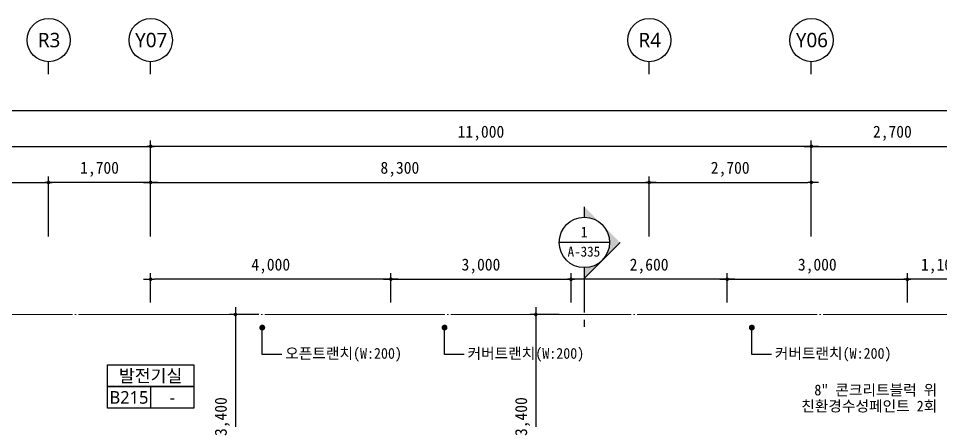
# Model space of a CAD drawing. Header units: inches. Extents: x 2004 to 150234, y 6875187 to 6994525.
# Drawn here: x 76659 to 92011, y 6987829 to 6994525 of the extents above; entities that cross this region are included whole.
import ezdxf
from ezdxf.enums import TextEntityAlignment as Align

# ---------------------------------------------------------------- set-up
doc = ezdxf.new("R2010")
doc.units = ezdxf.units.IN
doc.header["$MEASUREMENT"] = 0
doc.linetypes.add('CEN', pattern=[62, 60, -1, 0, -1])
doc.layers.get('0').update_dxf_attribs({"linetype": 'CONTINUOUS'})
for name, color, linetype, lineweight in [('A-AXIS-BUBL', 7, 'CONTINUOUS', 25), ('A-AXIS-LINE', 1, 'CEN', 15), ('A-DIMS', 7, 'CONTINUOUS', 25), ('A-MKXS-LEAD', 7, 'CONTINUOUS', 25), ('A-MKXS-MAK1', 3, 'CONTINUOUS', 25), ('A-MKXS-TEXT2', 7, 'CONTINUOUS', 25), ('A-MKXX-NAME', 3, 'CONTINUOUS', 25), ('A-MKXX-SYMB', 7, 'CONTINUOUS', 25), ('A-XXXX-TXT2', 3, 'CONTINUOUS', 25)]:
    doc.layers.add(name, color=color, linetype=linetype, lineweight=lineweight)
doc.layers.add('AA-TEX-3', color=3, linetype='CONTINUOUS')
doc.styles.add('HY울릉도L', font='H2GTRE.TTF')
doc.styles.add('돋움체', font='')
doc.styles.add('맑은고딕', font='malgun.ttf')
doc.styles.get('돋움체').set_extended_font_data('DotumChe')
doc.dimstyles.new('CDIM', dxfattribs={"dimtxt": 2, "dimasz": 0.6, "dimexe": 1, "dimexo": 1, "dimgap": 1, "dimtad": 1, "dimdec": 0, "dimrnd": 0.5, "dimzin": 0, "dimdsep": 32, "dimlunit": 6, "dimtxsty": 'HY울릉도L', "dimblk1": '_CIDOT', "dimblk2": '_CIDOT', "dimsah": 1, "dimcen": 4.5, "dimclrd": 2, "dimclre": 2, "dimclrt": 7, "dimadec": 0, "dimazin": 0, "dimtfac": 1, "dimtdec": 0, "dimtix": 1, "dimtmove": 2, "dimatfit": 1, "dimldrblk": '_CIDOT', "dimfxl": 1, "dimtolj": 1, "dimtzin": 0, "dimlwd": -1, "dimarcsym": 0})

# ---------------------------------------------------------------- blocks, each defined once
blk = doc.blocks.new('_CIDOT')
at = {"color": 0, "linetype": 'ByBlock'}
blk.add_line((2, 0), (-1, 0), dxfattribs=at)
at = {"color": 0, "linetype": 'ByBlock', "const_width": 0.5}
blk.add_lwpolyline([(-0.25, 0, 1), (0.25, 0, 1)], format="xyb", close=True, dxfattribs=at)
blk = doc.blocks.new('*D33')
at = {"layer": 'A-DIMS', "lineweight": -2, "transparency": 16777216}
for p, q in [((78859, 6990895), (78859, 6991895)), ((87159, 6990895), (87159, 6991895))]:
    blk.add_line(p, q, dxfattribs=at)
at = {"layer": 'A-DIMS', "transparency": 16777216}
blk.add_line((78919, 6991795), (87099, 6991795), dxfattribs=at)
at = {"layer": 'A-DIMS', "transparency": 16777216, "xscale": 60, "yscale": 60, "zscale": 60, "rotation": 180}
blk.add_blockref('_CIDOT', (78859, 6991795), dxfattribs=at)
at = {"layer": 'A-DIMS', "transparency": 16777216, "xscale": 60, "yscale": 60, "zscale": 60}
blk.add_blockref('_CIDOT', (87159, 6991795), dxfattribs=at)
at = {"layer": 'A-DIMS', "color": 3, "transparency": 16777216, "insert": (83009, 6992014), "char_height": 200, "attachment_point": 5, "style": '돋움체'}
blk.add_mtext('\\A1;8,300', dxfattribs=at)
blk = doc.blocks.new('*D34')
at = {"layer": 'A-DIMS', "lineweight": -2, "transparency": 16777216}
for p, q in [((56109, 6990895), (56109, 6993095)), ((92559, 6990895), (92559, 6993095))]:
    blk.add_line(p, q, dxfattribs=at)
at = {"layer": 'A-DIMS', "transparency": 16777216}
blk.add_line((56169, 6992995), (92499, 6992995), dxfattribs=at)
at = {"layer": 'A-DIMS', "transparency": 16777216, "xscale": 60, "yscale": 60, "zscale": 60, "rotation": 180}
blk.add_blockref('_CIDOT', (56109, 6992995), dxfattribs=at)
at = {"layer": 'A-DIMS', "transparency": 16777216, "xscale": 60, "yscale": 60, "zscale": 60}
blk.add_blockref('_CIDOT', (92559, 6992995), dxfattribs=at)
at = {"layer": 'A-DIMS', "color": 3, "transparency": 16777216, "insert": (74334, 6993214), "char_height": 200, "attachment_point": 5, "style": '돋움체'}
blk.add_mtext('\\A1;36,450', dxfattribs=at)
blk = doc.blocks.new('*D32')
at = {"layer": 'A-DIMS', "lineweight": -2, "transparency": 16777216}
for p, q in [((89859, 6990895), (89859, 6992495)), ((92559, 6990895), (92559, 6992495))]:
    blk.add_line(p, q, dxfattribs=at)
at = {"layer": 'A-DIMS', "transparency": 16777216}
blk.add_line((89919, 6992395), (92499, 6992395), dxfattribs=at)
at = {"layer": 'A-DIMS', "transparency": 16777216, "xscale": 60, "yscale": 60, "zscale": 60, "rotation": 180}
blk.add_blockref('_CIDOT', (89859, 6992395), dxfattribs=at)
at = {"layer": 'A-DIMS', "transparency": 16777216, "xscale": 60, "yscale": 60, "zscale": 60}
blk.add_blockref('_CIDOT', (92559, 6992395), dxfattribs=at)
at = {"layer": 'A-DIMS', "color": 3, "transparency": 16777216, "insert": (91209, 6992614), "char_height": 200, "attachment_point": 5, "style": '돋움체'}
blk.add_mtext('\\A1;2,700', dxfattribs=at)
blk = doc.blocks.new('*D27')
at = {"layer": 'A-DIMS', "lineweight": -2, "transparency": 16777216}
for p, q in [((77159, 6990895), (77159, 6991895)), ((78859, 6990895), (78859, 6991895))]:
    blk.add_line(p, q, dxfattribs=at)
at = {"layer": 'A-DIMS', "transparency": 16777216}
blk.add_line((78799, 6991795), (77219, 6991795), dxfattribs=at)
at = {"layer": 'A-DIMS', "transparency": 16777216, "xscale": 60, "yscale": 60, "zscale": 60, "rotation": 180}
blk.add_blockref('_CIDOT', (77159, 6991795), dxfattribs=at)
at = {"layer": 'A-DIMS', "transparency": 16777216, "xscale": 60, "yscale": 60, "zscale": 60}
blk.add_blockref('_CIDOT', (78859, 6991795), dxfattribs=at)
at = {"layer": 'A-DIMS', "color": 3, "transparency": 16777216, "insert": (78009, 6992014), "char_height": 200, "attachment_point": 5, "style": '돋움체'}
blk.add_mtext('\\A1;1,700', dxfattribs=at)
blk = doc.blocks.new('*D28')
at = {"layer": 'A-DIMS', "lineweight": -2, "transparency": 16777216}
for p, q in [((78859, 6990895), (78859, 6992495)), ((89859, 6990895), (89859, 6992495))]:
    blk.add_line(p, q, dxfattribs=at)
at = {"layer": 'A-DIMS', "transparency": 16777216}
blk.add_line((89799, 6992395), (78919, 6992395), dxfattribs=at)
at = {"layer": 'A-DIMS', "transparency": 16777216, "xscale": 60, "yscale": 60, "zscale": 60, "rotation": 180}
blk.add_blockref('_CIDOT', (78859, 6992395), dxfattribs=at)
at = {"layer": 'A-DIMS', "transparency": 16777216, "xscale": 60, "yscale": 60, "zscale": 60}
blk.add_blockref('_CIDOT', (89859, 6992395), dxfattribs=at)
at = {"layer": 'A-DIMS', "color": 3, "transparency": 16777216, "insert": (84359, 6992614), "char_height": 200, "attachment_point": 5, "style": '돋움체'}
blk.add_mtext('\\A1;11,000', dxfattribs=at)
blk = doc.blocks.new('*D29')
at = {"layer": 'A-DIMS', "lineweight": -2, "transparency": 16777216}
for p, q in [((67859, 6990895), (67859, 6991895)), ((77159, 6990895), (77159, 6991895))]:
    blk.add_line(p, q, dxfattribs=at)
at = {"layer": 'A-DIMS', "transparency": 16777216}
blk.add_line((67919, 6991795), (77099, 6991795), dxfattribs=at)
at = {"layer": 'A-DIMS', "transparency": 16777216, "xscale": 60, "yscale": 60, "zscale": 60, "rotation": 180}
blk.add_blockref('_CIDOT', (67859, 6991795), dxfattribs=at)
at = {"layer": 'A-DIMS', "transparency": 16777216, "xscale": 60, "yscale": 60, "zscale": 60}
blk.add_blockref('_CIDOT', (77159, 6991795), dxfattribs=at)
at = {"layer": 'A-DIMS', "color": 3, "transparency": 16777216, "insert": (72509, 6992014), "char_height": 200, "attachment_point": 5, "style": '돋움체'}
blk.add_mtext('\\A1;9,300', dxfattribs=at)
blk = doc.blocks.new('*D30')
at = {"layer": 'A-DIMS', "lineweight": -2, "transparency": 16777216}
for p, q in [((87159, 6990895), (87159, 6991895)), ((89859, 6990895), (89859, 6991895))]:
    blk.add_line(p, q, dxfattribs=at)
at = {"layer": 'A-DIMS', "transparency": 16777216}
blk.add_line((87219, 6991795), (89799, 6991795), dxfattribs=at)
at = {"layer": 'A-DIMS', "transparency": 16777216, "xscale": 60, "yscale": 60, "zscale": 60, "rotation": 180}
blk.add_blockref('_CIDOT', (87159, 6991795), dxfattribs=at)
at = {"layer": 'A-DIMS', "transparency": 16777216, "xscale": 60, "yscale": 60, "zscale": 60}
blk.add_blockref('_CIDOT', (89859, 6991795), dxfattribs=at)
at = {"layer": 'A-DIMS', "color": 3, "transparency": 16777216, "insert": (88509, 6992014), "char_height": 200, "attachment_point": 5, "style": '돋움체'}
blk.add_mtext('\\A1;2,700', dxfattribs=at)
blk = doc.blocks.new('*D57')
at = {"layer": 'A-DIMS', "lineweight": -2, "transparency": 16777216}
for p, q in [((85659, 6989595), (85172, 6989595)), ((85659, 6986195), (85172, 6986195))]:
    blk.add_line(p, q, dxfattribs=at)
at = {"layer": 'A-DIMS', "transparency": 16777216}
blk.add_line((85272, 6989535), (85272, 6986255), dxfattribs=at)
at = {"layer": 'A-DIMS', "transparency": 16777216, "xscale": 60, "yscale": 60, "zscale": 60}
for p, rotation in [((85272, 6989595), 90), ((85272, 6986195), 270)]:
    blk.add_blockref('_CIDOT', p, dxfattribs=dict(at, rotation=rotation))
at = {"layer": 'A-DIMS', "color": 3, "transparency": 16777216, "insert": (85053, 6987895), "char_height": 200, "attachment_point": 5, "rotation": 90, "style": '돋움체'}
blk.add_mtext('\\A1;3,400', dxfattribs=at)
blk = doc.blocks.new('*D60')
at = {"layer": 'A-DIMS', "lineweight": -2, "transparency": 16777216}
for p, q in [((80659, 6989595), (80172, 6989595)), ((80659, 6986195), (80172, 6986195))]:
    blk.add_line(p, q, dxfattribs=at)
at = {"layer": 'A-DIMS', "transparency": 16777216}
blk.add_line((80272, 6989535), (80272, 6986255), dxfattribs=at)
at = {"layer": 'A-DIMS', "transparency": 16777216, "xscale": 60, "yscale": 60, "zscale": 60}
for p, rotation in [((80272, 6989595), 90), ((80272, 6986195), 270)]:
    blk.add_blockref('_CIDOT', p, dxfattribs=dict(at, rotation=rotation))
at = {"layer": 'A-DIMS', "color": 3, "transparency": 16777216, "insert": (80053, 6987895), "char_height": 200, "attachment_point": 5, "rotation": 90, "style": '돋움체'}
blk.add_mtext('\\A1;3,400', dxfattribs=at)
blk = doc.blocks.new('*D68')
at = {"layer": 'A-DIMS', "lineweight": -2, "transparency": 16777216}
for p, q in [((82859, 6989795), (82859, 6990282)), ((85859, 6989795), (85859, 6990282))]:
    blk.add_line(p, q, dxfattribs=at)
at = {"layer": 'A-DIMS', "transparency": 16777216}
blk.add_line((82919, 6990182), (85799, 6990182), dxfattribs=at)
at = {"layer": 'A-DIMS', "transparency": 16777216, "xscale": 60, "yscale": 60, "zscale": 60, "rotation": 180}
blk.add_blockref('_CIDOT', (82859, 6990182), dxfattribs=at)
at = {"layer": 'A-DIMS', "transparency": 16777216, "xscale": 60, "yscale": 60, "zscale": 60}
blk.add_blockref('_CIDOT', (85859, 6990182), dxfattribs=at)
at = {"layer": 'A-DIMS', "color": 3, "transparency": 16777216, "insert": (84359, 6990401), "char_height": 200, "attachment_point": 5, "style": '돋움체'}
blk.add_mtext('\\A1;3,000', dxfattribs=at)
blk = doc.blocks.new('*D67')
at = {"layer": 'A-DIMS', "lineweight": -2, "transparency": 16777216}
for p, q in [((78859, 6989795), (78859, 6990282)), ((82859, 6989795), (82859, 6990282))]:
    blk.add_line(p, q, dxfattribs=at)
at = {"layer": 'A-DIMS', "transparency": 16777216}
blk.add_line((82799, 6990182), (78919, 6990182), dxfattribs=at)
at = {"layer": 'A-DIMS', "transparency": 16777216, "xscale": 60, "yscale": 60, "zscale": 60, "rotation": 180}
blk.add_blockref('_CIDOT', (78859, 6990182), dxfattribs=at)
at = {"layer": 'A-DIMS', "transparency": 16777216, "xscale": 60, "yscale": 60, "zscale": 60}
blk.add_blockref('_CIDOT', (82859, 6990182), dxfattribs=at)
at = {"layer": 'A-DIMS', "color": 3, "transparency": 16777216, "insert": (80859, 6990401), "char_height": 200, "attachment_point": 5, "style": '돋움체'}
blk.add_mtext('\\A1;4,000', dxfattribs=at)
blk = doc.blocks.new('*D69')
at = {"layer": 'A-DIMS', "lineweight": -2, "transparency": 16777216}
for p, q in [((88459, 6989795), (88459, 6990282)), ((91459, 6989795), (91459, 6990282))]:
    blk.add_line(p, q, dxfattribs=at)
at = {"layer": 'A-DIMS', "transparency": 16777216}
blk.add_line((88519, 6990182), (91399, 6990182), dxfattribs=at)
at = {"layer": 'A-DIMS', "transparency": 16777216, "xscale": 60, "yscale": 60, "zscale": 60, "rotation": 180}
blk.add_blockref('_CIDOT', (88459, 6990182), dxfattribs=at)
at = {"layer": 'A-DIMS', "transparency": 16777216, "xscale": 60, "yscale": 60, "zscale": 60}
blk.add_blockref('_CIDOT', (91459, 6990182), dxfattribs=at)
at = {"layer": 'A-DIMS', "color": 3, "transparency": 16777216, "insert": (89959, 6990401), "char_height": 200, "attachment_point": 5, "style": '돋움체'}
blk.add_mtext('\\A1;3,000', dxfattribs=at)
blk = doc.blocks.new('*D70')
at = {"layer": 'A-DIMS', "lineweight": -2, "transparency": 16777216}
for p, q in [((85859, 6989795), (85859, 6990282)), ((88459, 6989795), (88459, 6990282))]:
    blk.add_line(p, q, dxfattribs=at)
at = {"layer": 'A-DIMS', "transparency": 16777216}
blk.add_line((88399, 6990182), (85919, 6990182), dxfattribs=at)
at = {"layer": 'A-DIMS', "transparency": 16777216, "xscale": 60, "yscale": 60, "zscale": 60, "rotation": 180}
blk.add_blockref('_CIDOT', (85859, 6990182), dxfattribs=at)
at = {"layer": 'A-DIMS', "transparency": 16777216, "xscale": 60, "yscale": 60, "zscale": 60}
blk.add_blockref('_CIDOT', (88459, 6990182), dxfattribs=at)
at = {"layer": 'A-DIMS', "color": 3, "transparency": 16777216, "insert": (87159, 6990401), "char_height": 200, "attachment_point": 5, "style": '돋움체'}
blk.add_mtext('\\A1;2,600', dxfattribs=at)
blk = doc.blocks.new('*D71')
at = {"layer": 'A-DIMS', "lineweight": -2, "transparency": 16777216}
for p, q in [((91459, 6989795), (91459, 6990282)), ((92559, 6989795), (92559, 6990282))]:
    blk.add_line(p, q, dxfattribs=at)
at = {"layer": 'A-DIMS', "transparency": 16777216}
blk.add_line((92499, 6990182), (91519, 6990182), dxfattribs=at)
at = {"layer": 'A-DIMS', "transparency": 16777216, "xscale": 60, "yscale": 60, "zscale": 60, "rotation": 180}
blk.add_blockref('_CIDOT', (91459, 6990182), dxfattribs=at)
at = {"layer": 'A-DIMS', "transparency": 16777216, "xscale": 60, "yscale": 60, "zscale": 60}
blk.add_blockref('_CIDOT', (92559, 6990182), dxfattribs=at)
at = {"layer": 'A-DIMS', "color": 3, "transparency": 16777216, "insert": (92009, 6990401), "char_height": 200, "attachment_point": 5, "style": '돋움체'}
blk.add_mtext('\\A1;1,100', dxfattribs=at)
blk = doc.blocks.new('*D121')
at = {"layer": 'A-DIMS', "lineweight": -2, "transparency": 16777216}
for p, q in [((67859, 6990895), (67859, 6992495)), ((78859, 6990895), (78859, 6992495))]:
    blk.add_line(p, q, dxfattribs=at)
at = {"layer": 'A-DIMS', "transparency": 16777216}
blk.add_line((67919, 6992395), (78799, 6992395), dxfattribs=at)
at = {"layer": 'A-DIMS', "transparency": 16777216, "xscale": 60, "yscale": 60, "zscale": 60, "rotation": 180}
blk.add_blockref('_CIDOT', (67859, 6992395), dxfattribs=at)
at = {"layer": 'A-DIMS', "transparency": 16777216, "xscale": 60, "yscale": 60, "zscale": 60}
blk.add_blockref('_CIDOT', (78859, 6992395), dxfattribs=at)
at = {"layer": 'A-DIMS', "color": 3, "transparency": 16777216, "insert": (73359, 6992614), "char_height": 200, "attachment_point": 5, "style": '돋움체'}
blk.add_mtext('\\A1;11,000', dxfattribs=at)

msp = doc.modelspace()

# ---------------------------------------------------------------- hatches: boundary and pattern name
at = {"layer": 'A-MKXS-MAK1'}
h = msp.add_hatch(color=256, dxfattribs=at)
h.paths.add_polyline_path([(86675.5, 6990795.3), (86378.5, 6990498.3, 0.4142136), (86378.5, 6991092.3)])
h.paths.add_polyline_path([(86378.5, 6990498.3), (86081.5, 6990201.3), (86081.5, 6990375.3, 0.1989124)])
h.paths.add_polyline_path([(86378.5, 6991092.3, 0.1989124), (86081.5, 6991215.3), (86081.5, 6991389.3)])

# ---------------------------------------------------------------- linework, layer by layer
for points in [[(81043.5, 6988927.1), (80717.8, 6988927.1), (80717.8, 6989377.1)], [(84078.5, 6988927.1), (83752.8, 6988927.1), (83752.8, 6989377.1)], [(89195, 6988927.1), (88869.3, 6988927.1), (88869.3, 6989377.1)]]:
    msp.add_lwpolyline(points)
at = {"layer": 'A-AXIS-BUBL', "ltscale": 0.2}
for p, q in [((77159, 6993595.3), (77159, 6993805.3)), ((78859, 6993595.3), (78859, 6993805.3)), ((87159, 6993595.3), (87159, 6993805.3)), ((89859, 6993595.3), (89859, 6993805.3))]:
    msp.add_line(p, q, dxfattribs=at)
for centre in [(77162.5, 6994165.3), (78862.5, 6994165.3), (87162.5, 6994165.3), (89862.5, 6994165.3)]:
    msp.add_circle(centre, 360, dxfattribs=at)
at = {"layer": 'A-AXIS-LINE', "ltscale": 50}
msp.add_line((93059, 6989595.3), (70675.4, 6989595.3), dxfattribs=at)
at = {"layer": 'A-MKXS-LEAD', "const_width": 48}
for points in [[(80692.9, 6989374.7, -1), (80742.7, 6989379.6, -1)], [(83727.9, 6989374.7, -1), (83777.7, 6989379.6, -1)], [(88844.4, 6989374.7, -1), (88894.2, 6989379.6, -1)]]:
    msp.add_lwpolyline(points, format="xyb", close=True, dxfattribs=at)
at = {"layer": 'A-MKXS-MAK1'}
for p, q in [((86081.5, 6991215.3), (86081.5, 6991389.3)), ((86081.5, 6990201.3), (86675.5, 6990795.3)), ((86081.5, 6989628), (86081.5, 6990375.3)), ((86081.5, 6989388), (86081.5, 6989508))]:
    msp.add_line(p, q, dxfattribs=at)
msp.add_circle((86081.5, 6990795.3), 420, dxfattribs=at)
at = {"layer": 'A-MKXX-SYMB'}
msp.add_line((78859, 6988395.1), (78859, 6988035.1), dxfattribs=at)
for points in [[(79579, 6988395.1), (78139, 6988395.1), (78139, 6988755.1), (79579, 6988755.1)], [(79579, 6988035.1), (78139, 6988035.1), (78139, 6988395.1), (79579, 6988395.1)]]:
    msp.add_lwpolyline(points, close=True, dxfattribs=at)
at = {"layer": 'AA-TEX-3'}
msp.add_line((86501.5, 6990795.3), (85661.5, 6990795.3), dxfattribs=at)

# ---------------------------------------------------------------- texts
at = {"layer": 'A-MKXS-TEXT2', "style": '돋움체'}
for s, height, p in [('1', 180, (86076.5, 6990968.4)), ('A-335', 168, (86073, 6990642))]:
    msp.add_text(s, height=height, dxfattribs=at).set_placement(p, align=Align.MIDDLE)
at = {"layer": 'A-MKXX-NAME', "style": '맑은고딕'}
for s, p in [('발전기실', (78859, 6988575.1)), ('B215', (78499, 6988215.1)), ('-', (79219, 6988215.1))]:
    msp.add_text(s, height=210, dxfattribs=at).set_placement(p, align=Align.MIDDLE_CENTER)
at = {"layer": 'A-XXXX-TXT2', "ltscale": 0.2, "style": '맑은고딕'}
for s, p in [('R3', (77169.2, 6994165.5)), ('Y07', (78869.2, 6994165.5)), ('R4', (87169.2, 6994165.5)), ('Y06', (89869.2, 6994165.5))]:
    msp.add_text(s, height=240, dxfattribs=at).set_placement(p, align=Align.MIDDLE_CENTER)
at = {"layer": 'A-XXXX-TXT2', "style": '돋움체'}
for s, p in [('오픈트랜치(W:200)', (81099.9, 6988948.6)), ('커버트랜치(W:200)', (84134.9, 6988948.6)), ('커버트랜치(W:200)', (89251.4, 6988948.6))]:
    msp.add_text(s, height=180, dxfattribs=at).set_placement(p, align=Align.MIDDLE_LEFT)
for s, p in [('8" 콘크리트블럭 위', (91956.6, 6988338.7)), ('친환경수성페인트 2회', (91956.6, 6988071.1))]:
    msp.add_text(s, height=180, dxfattribs=at).set_placement(p, align=Align.MIDDLE_RIGHT)

# ---------------------------------------------------------------- dimensions: what is measured, and where the dimension line sits
at = {"layer": 'A-DIMS'}
for base, p1, p2, picture, middle in [((92559, 6992995.3), (56109, 6990795.3), (92559, 6990795.3), '*D34', (74334, 6993214.3)), ((78859, 6992395.3), (67859, 6990795.3), (78859, 6990795.3), '*D121', (73359, 6992614.3)), ((92559, 6992395.3), (89859, 6990795.3), (92559, 6990795.3), '*D32', (91209, 6992614.3)), ((77159, 6991795.3), (67859, 6990795.3), (77159, 6990795.3), '*D29', (72509, 6992014.3)), ((87159, 6991795.3), (78859, 6990795.3), (87159, 6990795.3), '*D33', (83009, 6992014.3)), ((89859, 6991795.3), (87159, 6990795.3), (89859, 6990795.3), '*D30', (88509, 6992014.3)), ((85859, 6990182), (82859, 6989695.3), (85859, 6989695.3), '*D68', (84359, 6990401)), ((91459, 6990182), (88459, 6989695.3), (91459, 6989695.3), '*D69', (89959, 6990401))]:
    dim = msp.add_linear_dim(base=base, p1=p1, p2=p2, dimstyle='CDIM', override={"dimscale": 100, "dimtxsty": '돋움체', "dimclrd": 256, "dimclre": 256, "dimclrt": 3}, dxfattribs=at)
    dim.commit()
    dim.dimension.update_dxf_attribs({"geometry": picture, "text_midpoint": middle})
for base, p1, p2, angle, picture, middle in [((78859, 6992395.3), (89859, 6990795.3), (78859, 6990795.3), 180, '*D28', (84359, 6992614.3)), ((77159, 6991795.3), (78859, 6990795.3), (77159, 6990795.3), 180, '*D27', (78009, 6992014.3)), ((78859, 6990182), (82859, 6989695.3), (78859, 6989695.3), 180, '*D67', (80859, 6990401)), ((85859, 6990182), (88459, 6989695.3), (85859, 6989695.3), 180, '*D70', (87159, 6990401)), ((91459, 6990182), (92559, 6989695.3), (91459, 6989695.3), 180, '*D71', (92009, 6990401)), ((80272.3, 6986195.3), (80759, 6989595.3), (80759, 6986195.3), 270, '*D60', (80053.3, 6987895.3)), ((85272.3, 6986195.3), (85759, 6989595.3), (85759, 6986195.3), 270, '*D57', (85053.3, 6987895.3))]:
    dim = msp.add_linear_dim(base=base, p1=p1, p2=p2, angle=angle, dimstyle='CDIM', override={"dimscale": 100, "dimtxsty": '돋움체', "dimclrd": 256, "dimclre": 256, "dimclrt": 3}, dxfattribs=at)
    dim.commit()
    dim.dimension.update_dxf_attribs({"geometry": picture, "text_midpoint": middle})

doc.saveas('drawing.dxf')
